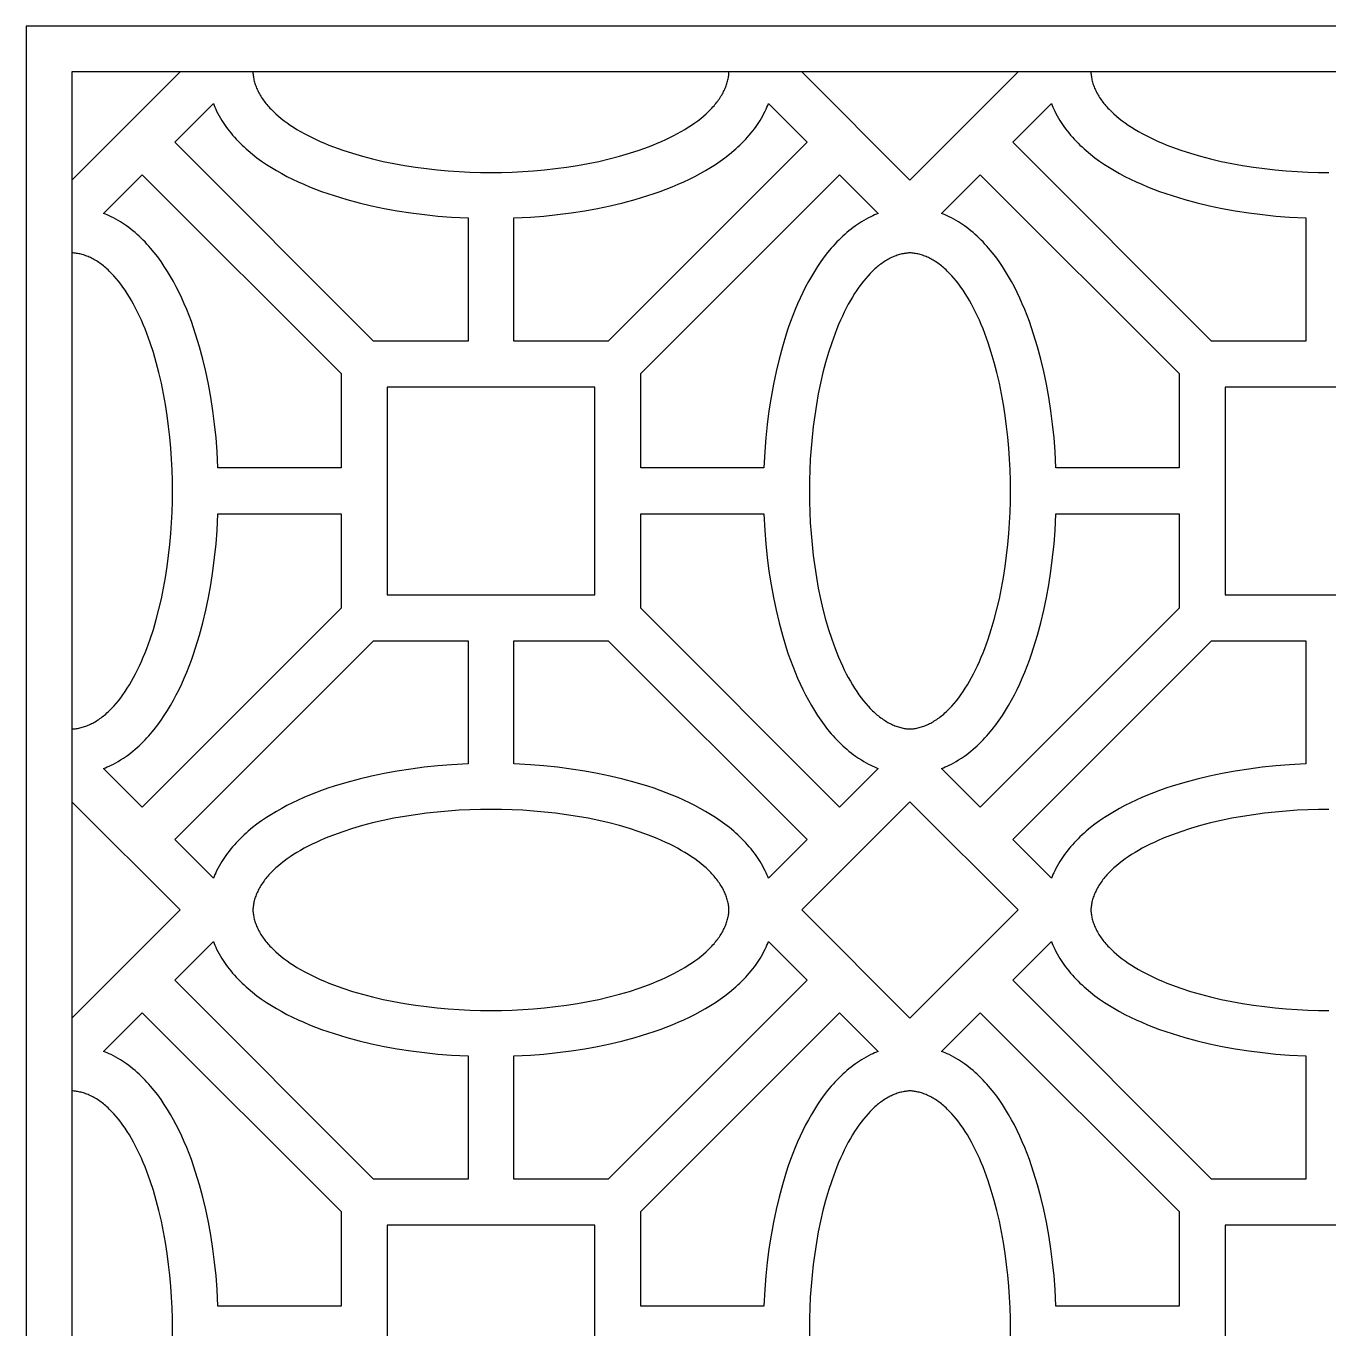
# Model space of a CAD drawing. Extents: x -623 to 513, y 71 to 1207.
# Drawn here: x -623 to -55, y 639 to 1207 of the extents above; entities that cross this region are included whole.
import ezdxf

# ---------------------------------------------------------------- set-up
doc = ezdxf.new("R2010")
doc.units = 0
doc.layers.add('LAYER_01', color=7, linetype='CONTINUOUS')

msp = doc.modelspace()

# ---------------------------------------------------------------- linework, layer by layer
at = {"layer": 'LAYER_01'}
msp.add_line((-603.04, 1139.36), (-555.87, 1186.52), dxfattribs=at)
for points in [[(-623.04, 70.6), (512.88, 70.6), (512.88, 1206.52), (-623.04, 1206.52)], [(-603.04, 90.6), (492.88, 90.6), (492.88, 1186.52), (-603.04, 1186.52)], [(-430.38, 1122.88), (-430.38, 1069.15), (-471.52, 1069.15), (-558.24, 1155.87), (-541.37, 1172.74), (-541.04, 1171.91), (-540.69, 1171.1), (-540.33, 1170.29), (-539.95, 1169.49), (-539.42, 1168.44), (-538.87, 1167.4), (-538.28, 1166.38), (-537.68, 1165.37), (-536.83, 1164.04), (-535.94, 1162.75), (-535.24, 1161.79), (-534.52, 1160.84), (-533.78, 1159.92), (-533.02, 1159.01), (-532.23, 1158.11), (-531.43, 1157.22), (-530.61, 1156.35), (-529.77, 1155.5), (-528.9, 1154.65), (-528.02, 1153.82), (-527.12, 1153.01), (-526.21, 1152.21), (-524.32, 1150.64), (-522.37, 1149.13), (-520.34, 1147.65), (-518.26, 1146.24), (-516.1, 1144.86), (-513.9, 1143.54), (-511.61, 1142.24), (-509.3, 1141.01), (-506.89, 1139.81), (-504.47, 1138.66), (-501.96, 1137.54), (-499.42, 1136.47), (-496.82, 1135.43), (-494.19, 1134.45), (-491.5, 1133.5), (-488.79, 1132.59), (-483.23, 1130.9), (-477.84, 1129.45), (-472.4, 1128.16), (-466.86, 1127.01), (-461.29, 1126), (-455.35, 1125.09), (-449.41, 1124.33), (-443.48, 1123.72), (-437.63, 1123.26)], [(-410.38, 1122.88), (-403.14, 1123.26), (-397.28, 1123.72), (-391.34, 1124.33), (-385.41, 1125.09), (-379.47, 1126), (-373.9, 1127.01), (-368.36, 1128.16), (-362.93, 1129.45), (-357.54, 1130.9), (-351.98, 1132.59), (-349.27, 1133.5), (-346.58, 1134.45), (-343.95, 1135.43), (-341.34, 1136.47), (-338.81, 1137.54), (-336.3, 1138.66), (-333.87, 1139.81), (-331.47, 1141.01), (-329.15, 1142.24), (-326.87, 1143.54), (-324.67, 1144.86), (-322.5, 1146.24), (-320.43, 1147.65), (-318.39, 1149.13), (-316.45, 1150.64), (-314.55, 1152.21), (-313.64, 1153.01), (-312.75, 1153.82), (-311.86, 1154.65), (-311, 1155.5), (-310.16, 1156.35), (-309.34, 1157.22), (-308.53, 1158.11), (-307.75, 1159.01), (-306.99, 1159.92), (-306.25, 1160.84), (-305.53, 1161.79), (-304.83, 1162.75), (-303.94, 1164.04), (-303.09, 1165.37), (-302.48, 1166.38), (-301.9, 1167.4), (-301.35, 1168.44), (-300.82, 1169.49), (-300.44, 1170.29), (-300.07, 1171.1), (-299.73, 1171.91), (-299.4, 1172.74), (-282.53, 1155.87), (-369.25, 1069.15), (-410.38, 1069.15)], [(-65.08, 1122.88), (-65.08, 1069.15), (-106.21, 1069.15), (-192.93, 1155.87), (-176.07, 1172.74), (-175.73, 1171.91), (-175.39, 1171.1), (-175.02, 1170.29), (-174.64, 1169.49), (-174.11, 1168.44), (-173.56, 1167.4), (-172.98, 1166.38), (-172.37, 1165.37), (-171.52, 1164.04), (-170.63, 1162.75), (-169.93, 1161.79), (-169.21, 1160.84), (-168.47, 1159.92), (-167.71, 1159.01), (-166.93, 1158.11), (-166.12, 1157.22), (-165.3, 1156.35), (-164.46, 1155.5), (-163.6, 1154.65), (-162.72, 1153.82), (-161.82, 1153.01), (-160.91, 1152.21), (-159.01, 1150.64), (-157.07, 1149.13), (-155.03, 1147.65), (-152.96, 1146.24), (-150.79, 1144.86), (-148.59, 1143.54), (-146.31, 1142.24), (-143.99, 1141.01), (-141.59, 1139.81), (-139.16, 1138.66), (-136.65, 1137.54), (-134.12, 1136.47), (-131.51, 1135.43), (-128.89, 1134.45), (-126.19, 1133.5), (-123.48, 1132.59), (-117.92, 1130.9), (-112.53, 1129.45), (-107.1, 1128.16), (-101.56, 1127.01), (-95.99, 1126), (-90.05, 1125.09), (-84.1, 1124.33), (-78.18, 1123.72), (-72.32, 1123.26)], [(-539.39, 1013.87), (-539.77, 1021.12), (-540.23, 1026.97), (-540.84, 1032.91), (-541.6, 1038.84), (-542.52, 1044.78), (-543.52, 1050.35), (-544.68, 1055.89), (-545.97, 1061.32), (-547.42, 1066.71), (-549.11, 1072.27), (-550.01, 1074.98), (-550.96, 1077.68), (-551.95, 1080.3), (-552.98, 1082.91), (-554.05, 1085.44), (-555.17, 1087.95), (-556.32, 1090.38), (-557.53, 1092.78), (-558.76, 1095.1), (-560.05, 1097.38), (-561.37, 1099.58), (-562.76, 1101.75), (-564.17, 1103.82), (-565.64, 1105.86), (-567.15, 1107.8), (-568.73, 1109.7), (-569.52, 1110.61), (-570.34, 1111.51), (-571.17, 1112.39), (-572.01, 1113.25), (-572.87, 1114.09), (-573.74, 1114.92), (-574.62, 1115.72), (-575.52, 1116.51), (-576.43, 1117.26), (-577.36, 1118), (-578.3, 1118.72), (-579.26, 1119.42), (-580.56, 1120.31), (-581.88, 1121.16), (-582.89, 1121.77), (-583.91, 1122.35), (-584.95, 1122.91), (-586, 1123.43), (-586.8, 1123.81), (-587.61, 1124.18), (-588.43, 1124.53), (-589.25, 1124.86), (-572.38, 1141.73), (-485.66, 1055), (-485.66, 1013.87)], [(-251.52, 1124.86), (-252.34, 1124.53), (-253.15, 1124.18), (-253.96, 1123.81), (-254.76, 1123.43), (-255.82, 1122.91), (-256.85, 1122.35), (-257.88, 1121.77), (-258.88, 1121.16), (-260.21, 1120.31), (-261.51, 1119.42), (-262.46, 1118.72), (-263.41, 1118), (-264.33, 1117.26), (-265.24, 1116.51), (-266.15, 1115.72), (-267.03, 1114.92), (-267.9, 1114.09), (-268.75, 1113.25), (-269.6, 1112.39), (-270.43, 1111.51), (-271.24, 1110.61), (-272.04, 1109.7), (-273.61, 1107.8), (-275.12, 1105.86), (-276.6, 1103.82), (-278.01, 1101.75), (-279.39, 1099.58), (-280.71, 1097.38), (-282.01, 1095.1), (-283.24, 1092.78), (-284.45, 1090.38), (-285.6, 1087.95), (-286.72, 1085.44), (-287.78, 1082.91), (-288.82, 1080.3), (-289.8, 1077.68), (-290.76, 1074.98), (-291.66, 1072.27), (-293.35, 1066.71), (-294.8, 1061.32), (-296.09, 1055.89), (-297.24, 1050.35), (-298.25, 1044.78), (-299.17, 1038.84), (-299.93, 1032.89), (-300.53, 1026.97), (-300.99, 1021.12), (-301.37, 1013.87), (-355.11, 1013.87), (-355.11, 1055), (-268.38, 1141.73)], [(-174.09, 1013.87), (-174.47, 1021.12), (-174.93, 1026.97), (-175.54, 1032.91), (-176.29, 1038.84), (-177.21, 1044.78), (-178.22, 1050.35), (-179.37, 1055.89), (-180.66, 1061.32), (-182.11, 1066.71), (-183.8, 1072.27), (-184.71, 1074.98), (-185.66, 1077.68), (-186.64, 1080.3), (-187.68, 1082.91), (-188.74, 1085.44), (-189.86, 1087.95), (-191.01, 1090.38), (-192.22, 1092.78), (-193.45, 1095.1), (-194.75, 1097.38), (-196.07, 1099.58), (-197.45, 1101.75), (-198.86, 1103.82), (-200.34, 1105.86), (-201.85, 1107.8), (-203.42, 1109.7), (-204.22, 1110.61), (-205.03, 1111.51), (-205.86, 1112.39), (-206.71, 1113.25), (-207.56, 1114.09), (-208.43, 1114.92), (-209.32, 1115.72), (-210.22, 1116.51), (-211.13, 1117.26), (-212.05, 1118), (-213, 1118.72), (-213.95, 1119.42), (-215.25, 1120.31), (-216.58, 1121.16), (-217.58, 1121.77), (-218.61, 1122.35), (-219.64, 1122.91), (-220.7, 1123.43), (-221.5, 1123.81), (-222.31, 1124.18), (-223.12, 1124.53), (-223.95, 1124.86), (-207.08, 1141.73), (-120.36, 1055), (-120.36, 1013.87)], [(-237.73, 900.1), (-237.24, 900.13), (-236.74, 900.17), (-236.25, 900.22), (-235.75, 900.29), (-235.25, 900.37), (-234.75, 900.47), (-234.25, 900.58), (-233.74, 900.7), (-233.24, 900.83), (-232.73, 900.98), (-232.22, 901.15), (-231.71, 901.33), (-231.2, 901.52), (-230.69, 901.72), (-230.18, 901.95), (-229.67, 902.18), (-229.15, 902.43), (-228.64, 902.7), (-228.12, 902.98), (-227.61, 903.27), (-227.1, 903.58), (-226.58, 903.91), (-226.07, 904.25), (-225.55, 904.61), (-225.04, 904.98), (-224.53, 905.37), (-224.01, 905.77), (-223.5, 906.19), (-222.99, 906.62), (-222.48, 907.07), (-221.97, 907.54), (-221.46, 908.02), (-220.45, 909.03), (-219.45, 910.1), (-218.45, 911.24), (-217.46, 912.43), (-216.48, 913.69), (-215.51, 915.01), (-214.55, 916.39), (-213.61, 917.83), (-212.68, 919.32), (-211.76, 920.88), (-210.86, 922.49), (-209.98, 924.15), (-209.11, 925.87), (-208.27, 927.65), (-207.44, 929.47), (-206.63, 931.34), (-205.84, 933.26), (-205.08, 935.22), (-203.61, 939.27), (-202.25, 943.48), (-200.98, 947.83), (-199.81, 952.29), (-198.75, 956.86), (-197.79, 961.5), (-196.94, 966.2), (-196.2, 970.95), (-195.57, 975.72), (-195.04, 980.49), (-194.62, 985.25), (-194.3, 989.99), (-194.07, 994.68), (-193.94, 999.31), (-193.89, 1003.87), (-193.94, 1008.43), (-194.07, 1013.06), (-194.3, 1017.75), (-194.62, 1022.48), (-195.04, 1027.24), (-195.57, 1032.02), (-196.2, 1036.79), (-196.94, 1041.53), (-197.79, 1046.24), (-198.75, 1050.88), (-199.81, 1055.45), (-200.98, 1059.91), (-202.25, 1064.26), (-203.61, 1068.46), (-205.08, 1072.52), (-205.84, 1074.48), (-206.63, 1076.4), (-207.44, 1078.27), (-208.27, 1080.09), (-209.11, 1081.86), (-209.98, 1083.58), (-210.86, 1085.25), (-211.76, 1086.86), (-212.68, 1088.41), (-213.61, 1089.91), (-214.55, 1091.35), (-215.51, 1092.73), (-216.48, 1094.05), (-217.46, 1095.3), (-218.45, 1096.5), (-219.45, 1097.63), (-220.45, 1098.71), (-221.46, 1099.72), (-221.97, 1100.2), (-222.48, 1100.66), (-222.99, 1101.11), (-223.5, 1101.55), (-224.01, 1101.96), (-224.53, 1102.37), (-225.04, 1102.76), (-225.55, 1103.13), (-226.07, 1103.48), (-226.58, 1103.83), (-227.1, 1104.15), (-227.61, 1104.46), (-228.12, 1104.76), (-228.64, 1105.04), (-229.15, 1105.3), (-229.67, 1105.56), (-230.18, 1105.79), (-230.69, 1106.01), (-231.2, 1106.22), (-231.71, 1106.41), (-232.22, 1106.59), (-232.73, 1106.75), (-233.24, 1106.9), (-233.74, 1107.04), (-234.25, 1107.16), (-234.75, 1107.27), (-235.25, 1107.36), (-235.75, 1107.44), (-236.25, 1107.51), (-236.74, 1107.57), (-237.24, 1107.61), (-237.73, 1107.64), (-238.22, 1107.61), (-238.72, 1107.57), (-239.21, 1107.51), (-239.71, 1107.44), (-240.21, 1107.36), (-240.71, 1107.27), (-241.21, 1107.16), (-241.72, 1107.04), (-242.22, 1106.9), (-242.73, 1106.75), (-243.24, 1106.59), (-243.75, 1106.41), (-244.26, 1106.22), (-244.77, 1106.01), (-245.28, 1105.79), (-245.8, 1105.56), (-246.31, 1105.3), (-246.82, 1105.04), (-247.34, 1104.76), (-247.85, 1104.46), (-248.36, 1104.15), (-248.88, 1103.83), (-249.39, 1103.48), (-249.91, 1103.13), (-250.42, 1102.76), (-250.93, 1102.37), (-251.45, 1101.96), (-251.96, 1101.55), (-252.47, 1101.11), (-252.98, 1100.66), (-253.49, 1100.2), (-254, 1099.72), (-255.01, 1098.71), (-256.01, 1097.63), (-257.01, 1096.5), (-258, 1095.3), (-258.98, 1094.05), (-259.95, 1092.73), (-260.91, 1091.35), (-261.85, 1089.91), (-262.78, 1088.41), (-263.7, 1086.86), (-264.6, 1085.25), (-265.48, 1083.58), (-266.35, 1081.86), (-267.2, 1080.09), (-268.02, 1078.27), (-268.83, 1076.4), (-269.62, 1074.48), (-270.38, 1072.52), (-271.85, 1068.46), (-273.22, 1064.26), (-274.49, 1059.91), (-275.65, 1055.45), (-276.71, 1050.88), (-277.67, 1046.24), (-278.52, 1041.53), (-279.26, 1036.79), (-279.89, 1032.02), (-280.42, 1027.24), (-280.84, 1022.48), (-281.16, 1017.75), (-281.39, 1013.06), (-281.52, 1008.43), (-281.57, 1003.87), (-281.52, 999.31), (-281.39, 994.68), (-281.16, 989.99), (-280.84, 985.25), (-280.42, 980.49), (-279.89, 975.72), (-279.26, 970.95), (-278.52, 966.2), (-277.67, 961.5), (-276.71, 956.86), (-275.65, 952.29), (-274.49, 947.83), (-273.22, 943.48), (-271.85, 939.27), (-270.38, 935.22), (-269.62, 933.26), (-268.83, 931.34), (-268.02, 929.47), (-267.2, 927.65), (-266.35, 925.87), (-265.48, 924.15), (-264.6, 922.49), (-263.7, 920.88), (-262.78, 919.32), (-261.85, 917.83), (-260.91, 916.39), (-259.95, 915.01), (-258.98, 913.69), (-258, 912.43), (-257.01, 911.24), (-256.01, 910.1), (-255.01, 909.03), (-254, 908.02), (-253.49, 907.54), (-252.98, 907.07), (-252.47, 906.62), (-251.96, 906.19), (-251.45, 905.77), (-250.93, 905.37), (-250.42, 904.98), (-249.91, 904.61), (-249.39, 904.25), (-248.88, 903.91), (-248.36, 903.58), (-247.85, 903.27), (-247.34, 902.98), (-246.82, 902.7), (-246.31, 902.43), (-245.8, 902.18), (-245.28, 901.95), (-244.77, 901.72), (-244.26, 901.52), (-243.75, 901.33), (-243.24, 901.15), (-242.73, 900.98), (-242.22, 900.83), (-241.72, 900.7), (-241.21, 900.58), (-240.71, 900.47), (-240.21, 900.37), (-239.71, 900.29), (-239.21, 900.22), (-238.72, 900.17), (-238.22, 900.13)], [(-465.66, 958.59), (-375.11, 958.59), (-375.11, 1049.15), (-465.66, 1049.15)], [(-100.36, 958.59), (-9.8, 958.59), (-9.8, 1049.15), (-100.36, 1049.15)], [(-589.25, 882.88), (-588.43, 883.21), (-587.61, 883.56), (-586.8, 883.92), (-586, 884.3), (-584.95, 884.83), (-583.91, 885.39), (-582.89, 885.97), (-581.88, 886.58), (-580.56, 887.42), (-579.26, 888.32), (-578.3, 889.01), (-577.36, 889.73), (-576.43, 890.47), (-575.52, 891.23), (-574.62, 892.02), (-573.74, 892.82), (-572.87, 893.64), (-572.01, 894.48), (-571.17, 895.35), (-570.34, 896.23), (-569.52, 897.13), (-568.73, 898.04), (-567.15, 899.93), (-565.64, 901.88), (-564.17, 903.91), (-562.76, 905.99), (-561.37, 908.15), (-560.05, 910.35), (-558.76, 912.64), (-557.53, 914.96), (-556.32, 917.36), (-555.17, 919.79), (-554.05, 922.3), (-552.98, 924.83), (-551.95, 927.43), (-550.96, 930.06), (-550.01, 932.76), (-549.11, 935.47), (-547.42, 941.02), (-545.97, 946.42), (-544.68, 951.85), (-543.52, 957.39), (-542.52, 962.96), (-541.6, 968.9), (-540.84, 974.84), (-540.23, 980.77), (-539.77, 986.62), (-539.39, 993.87), (-485.66, 993.87), (-485.66, 952.73), (-572.38, 866.01)], [(-301.37, 993.87), (-300.99, 986.62), (-300.53, 980.77), (-299.92, 974.82), (-299.17, 968.9), (-298.25, 962.96), (-297.24, 957.39), (-296.09, 951.85), (-294.8, 946.42), (-293.35, 941.02), (-291.66, 935.47), (-290.76, 932.76), (-289.8, 930.06), (-288.82, 927.43), (-287.78, 924.83), (-286.72, 922.3), (-285.6, 919.79), (-284.45, 917.36), (-283.24, 914.96), (-282.01, 912.64), (-280.71, 910.35), (-279.39, 908.15), (-278.01, 905.99), (-276.6, 903.91), (-275.12, 901.88), (-273.61, 899.93), (-272.04, 898.04), (-271.24, 897.13), (-270.43, 896.23), (-269.6, 895.35), (-268.75, 894.48), (-267.9, 893.64), (-267.03, 892.82), (-266.15, 892.02), (-265.24, 891.23), (-264.33, 890.47), (-263.41, 889.73), (-262.46, 889.01), (-261.51, 888.32), (-260.21, 887.42), (-258.88, 886.58), (-257.88, 885.97), (-256.85, 885.39), (-255.82, 884.83), (-254.76, 884.3), (-253.96, 883.92), (-253.15, 883.56), (-252.34, 883.21), (-251.52, 882.88), (-268.38, 866.01), (-355.11, 952.73), (-355.11, 993.87)], [(-223.95, 882.88), (-223.12, 883.21), (-222.31, 883.56), (-221.5, 883.92), (-220.7, 884.3), (-219.64, 884.83), (-218.61, 885.39), (-217.58, 885.97), (-216.58, 886.58), (-215.25, 887.42), (-213.95, 888.32), (-213, 889.01), (-212.05, 889.73), (-211.13, 890.47), (-210.22, 891.23), (-209.32, 892.02), (-208.43, 892.82), (-207.56, 893.64), (-206.71, 894.48), (-205.86, 895.35), (-205.03, 896.23), (-204.22, 897.13), (-203.42, 898.04), (-201.85, 899.93), (-200.34, 901.88), (-198.86, 903.91), (-197.45, 905.99), (-196.07, 908.15), (-194.75, 910.35), (-193.45, 912.64), (-192.22, 914.96), (-191.01, 917.36), (-189.86, 919.79), (-188.74, 922.3), (-187.68, 924.83), (-186.64, 927.43), (-185.66, 930.06), (-184.71, 932.76), (-183.8, 935.47), (-182.11, 941.02), (-180.66, 946.42), (-179.37, 951.85), (-178.22, 957.39), (-177.21, 962.96), (-176.29, 968.9), (-175.54, 974.84), (-174.93, 980.77), (-174.47, 986.62), (-174.09, 993.87), (-120.36, 993.87), (-120.36, 952.73), (-207.08, 866.01)], [(-430.38, 884.86), (-437.63, 884.48), (-443.48, 884.02), (-449.43, 883.41), (-455.35, 882.65), (-461.29, 881.74), (-466.86, 880.73), (-472.4, 879.57), (-477.84, 878.28), (-483.23, 876.83), (-488.79, 875.14), (-491.5, 874.24), (-494.19, 873.29), (-496.82, 872.3), (-499.42, 871.27), (-501.96, 870.2), (-504.47, 869.08), (-506.89, 867.93), (-509.3, 866.73), (-511.61, 865.49), (-513.9, 864.2), (-516.1, 862.88), (-518.26, 861.5), (-520.34, 860.08), (-522.37, 858.61), (-524.32, 857.1), (-526.21, 855.53), (-527.12, 854.73), (-528.02, 853.91), (-528.9, 853.08), (-529.77, 852.24), (-530.61, 851.38), (-531.43, 850.52), (-532.23, 849.63), (-533.02, 848.73), (-533.78, 847.82), (-534.52, 846.89), (-535.24, 845.95), (-535.94, 844.99), (-536.83, 843.69), (-537.68, 842.37), (-538.28, 841.36), (-538.87, 840.34), (-539.42, 839.3), (-539.95, 838.25), (-540.33, 837.45), (-540.69, 836.64), (-541.04, 835.82), (-541.37, 835), (-558.24, 851.87), (-471.52, 938.59), (-430.38, 938.59)], [(-299.4, 835), (-299.73, 835.82), (-300.07, 836.64), (-300.44, 837.45), (-300.82, 838.25), (-301.35, 839.3), (-301.9, 840.34), (-302.48, 841.36), (-303.09, 842.37), (-303.94, 843.69), (-304.83, 844.99), (-305.53, 845.95), (-306.25, 846.89), (-306.99, 847.82), (-307.75, 848.73), (-308.53, 849.63), (-309.34, 850.52), (-310.16, 851.38), (-311, 852.24), (-311.86, 853.08), (-312.75, 853.91), (-313.64, 854.73), (-314.55, 855.53), (-316.45, 857.1), (-318.39, 858.61), (-320.43, 860.08), (-322.5, 861.5), (-324.67, 862.88), (-326.87, 864.2), (-329.15, 865.49), (-331.47, 866.73), (-333.87, 867.93), (-336.3, 869.08), (-338.81, 870.2), (-341.34, 871.27), (-343.95, 872.3), (-346.58, 873.29), (-349.27, 874.24), (-351.98, 875.14), (-357.54, 876.83), (-362.93, 878.28), (-368.36, 879.57), (-373.9, 880.73), (-379.47, 881.74), (-385.41, 882.65), (-391.36, 883.41), (-397.28, 884.02), (-403.14, 884.48), (-410.38, 884.86), (-410.38, 938.59), (-369.25, 938.59), (-282.53, 851.87)], [(-65.08, 884.86), (-72.32, 884.48), (-78.18, 884.02), (-84.12, 883.41), (-90.05, 882.65), (-95.99, 881.74), (-101.56, 880.73), (-107.1, 879.57), (-112.53, 878.28), (-117.92, 876.83), (-123.48, 875.14), (-126.19, 874.24), (-128.89, 873.29), (-131.51, 872.3), (-134.12, 871.27), (-136.65, 870.2), (-139.16, 869.08), (-141.59, 867.93), (-143.99, 866.73), (-146.31, 865.49), (-148.59, 864.2), (-150.79, 862.88), (-152.96, 861.5), (-155.03, 860.08), (-157.07, 858.61), (-159.01, 857.1), (-160.91, 855.53), (-161.82, 854.73), (-162.72, 853.91), (-163.6, 853.08), (-164.46, 852.24), (-165.3, 851.38), (-166.12, 850.52), (-166.93, 849.63), (-167.71, 848.73), (-168.47, 847.82), (-169.21, 846.89), (-169.93, 845.95), (-170.63, 844.99), (-171.52, 843.69), (-172.37, 842.37), (-172.98, 841.36), (-173.56, 840.34), (-174.11, 839.3), (-174.64, 838.25), (-175.02, 837.45), (-175.39, 836.64), (-175.73, 835.82), (-176.07, 835), (-192.93, 851.87), (-106.21, 938.59), (-65.08, 938.59)], [(-524.15, 821.22), (-524.12, 820.72), (-524.08, 820.23), (-524.03, 819.73), (-523.96, 819.23), (-523.88, 818.74), (-523.78, 818.23), (-523.68, 817.73), (-523.55, 817.23), (-523.42, 816.72), (-523.27, 816.21), (-523.1, 815.71), (-522.93, 815.2), (-522.73, 814.69), (-522.53, 814.18), (-522.31, 813.66), (-522.07, 813.15), (-521.82, 812.64), (-521.55, 812.12), (-521.27, 811.61), (-520.98, 811.1), (-520.67, 810.58), (-520.34, 810.07), (-520, 809.55), (-519.64, 809.04), (-519.27, 808.52), (-518.88, 808.01), (-518.48, 807.5), (-518.06, 806.99), (-517.63, 806.48), (-517.18, 805.96), (-516.71, 805.46), (-516.23, 804.95), (-515.22, 803.94), (-514.15, 802.93), (-513.02, 801.93), (-511.82, 800.94), (-510.56, 799.97), (-509.24, 799), (-507.86, 798.04), (-506.43, 797.09), (-504.93, 796.16), (-503.37, 795.25), (-501.76, 794.35), (-500.1, 793.46), (-498.38, 792.6), (-496.61, 791.75), (-494.78, 790.92), (-492.91, 790.11), (-491, 789.33), (-489.03, 788.56), (-484.98, 787.1), (-480.77, 785.73), (-476.42, 784.46), (-471.96, 783.29), (-467.4, 782.23), (-462.75, 781.28), (-458.05, 780.43), (-453.3, 779.69), (-448.53, 779.06), (-443.76, 778.53), (-439, 778.1), (-434.27, 777.78), (-429.58, 777.56), (-424.94, 777.42), (-420.38, 777.38), (-415.82, 777.42), (-411.19, 777.56), (-406.5, 777.78), (-401.77, 778.1), (-397.01, 778.53), (-392.23, 779.06), (-387.47, 779.69), (-382.72, 780.43), (-378.01, 781.28), (-373.37, 782.23), (-368.81, 783.29), (-364.34, 784.46), (-360, 785.73), (-355.79, 787.1), (-351.74, 788.56), (-349.77, 789.33), (-347.85, 790.11), (-345.98, 790.92), (-344.16, 791.75), (-342.39, 792.6), (-340.67, 793.46), (-339, 794.35), (-337.39, 795.25), (-335.84, 796.16), (-334.34, 797.09), (-332.9, 798.04), (-331.52, 799), (-330.2, 799.97), (-328.95, 800.94), (-327.75, 801.93), (-326.62, 802.93), (-325.55, 803.94), (-324.54, 804.95), (-324.06, 805.46), (-323.59, 805.96), (-323.14, 806.48), (-322.71, 806.99), (-322.29, 807.5), (-321.88, 808.01), (-321.5, 808.52), (-321.12, 809.04), (-320.77, 809.55), (-320.43, 810.07), (-320.1, 810.58), (-319.79, 811.1), (-319.49, 811.61), (-319.21, 812.12), (-318.95, 812.64), (-318.7, 813.15), (-318.46, 813.66), (-318.24, 814.18), (-318.03, 814.69), (-317.84, 815.2), (-317.66, 815.71), (-317.5, 816.21), (-317.35, 816.72), (-317.21, 817.23), (-317.09, 817.73), (-316.98, 818.23), (-316.89, 818.74), (-316.81, 819.23), (-316.74, 819.73), (-316.69, 820.23), (-316.64, 820.72), (-316.61, 821.22), (-316.64, 821.71), (-316.69, 822.2), (-316.74, 822.7), (-316.81, 823.2), (-316.89, 823.7), (-316.98, 824.2), (-317.09, 824.7), (-317.21, 825.2), (-317.35, 825.71), (-317.5, 826.22), (-317.66, 826.72), (-317.84, 827.23), (-318.03, 827.74), (-318.24, 828.26), (-318.46, 828.77), (-318.7, 829.28), (-318.95, 829.79), (-319.21, 830.31), (-319.49, 830.82), (-319.79, 831.34), (-320.1, 831.85), (-320.43, 832.36), (-320.77, 832.88), (-321.12, 833.39), (-321.5, 833.91), (-321.88, 834.42), (-322.29, 834.93), (-322.71, 835.44), (-323.14, 835.96), (-323.59, 836.47), (-324.06, 836.97), (-324.54, 837.48), (-325.55, 838.49), (-326.62, 839.5), (-327.75, 840.5), (-328.95, 841.49), (-330.2, 842.47), (-331.52, 843.43), (-332.9, 844.39), (-334.34, 845.34), (-335.84, 846.27), (-337.39, 847.18), (-339, 848.08), (-340.67, 848.97), (-342.39, 849.83), (-344.16, 850.68), (-345.98, 851.51), (-347.85, 852.32), (-349.77, 853.1), (-351.74, 853.87), (-355.79, 855.33), (-360, 856.7), (-364.34, 857.97), (-368.81, 859.14), (-373.37, 860.2), (-378.01, 861.15), (-382.72, 862), (-387.47, 862.74), (-392.23, 863.37), (-397.01, 863.9), (-401.77, 864.33), (-406.5, 864.65), (-411.19, 864.88), (-415.82, 865.01), (-420.38, 865.05), (-424.94, 865.01), (-429.58, 864.88), (-434.27, 864.65), (-439, 864.33), (-443.76, 863.9), (-448.53, 863.37), (-453.3, 862.74), (-458.05, 862), (-462.75, 861.15), (-467.4, 860.2), (-471.96, 859.14), (-476.42, 857.97), (-480.77, 856.7), (-484.98, 855.33), (-489.03, 853.87), (-491, 853.1), (-492.91, 852.32), (-494.78, 851.51), (-496.61, 850.68), (-498.38, 849.83), (-500.1, 848.97), (-501.76, 848.08), (-503.37, 847.18), (-504.93, 846.27), (-506.43, 845.34), (-507.86, 844.39), (-509.24, 843.43), (-510.56, 842.47), (-511.82, 841.49), (-513.02, 840.5), (-514.15, 839.5), (-515.22, 838.49), (-516.23, 837.48), (-516.71, 836.97), (-517.18, 836.47), (-517.63, 835.96), (-518.06, 835.44), (-518.48, 834.93), (-518.88, 834.42), (-519.27, 833.91), (-519.64, 833.39), (-520, 832.88), (-520.34, 832.36), (-520.67, 831.85), (-520.98, 831.34), (-521.27, 830.82), (-521.55, 830.31), (-521.82, 829.79), (-522.07, 829.28), (-522.31, 828.77), (-522.53, 828.26), (-522.73, 827.74), (-522.93, 827.23), (-523.1, 826.72), (-523.27, 826.22), (-523.42, 825.71), (-523.55, 825.2), (-523.68, 824.7), (-523.78, 824.2), (-523.88, 823.7), (-523.96, 823.2), (-524.03, 822.7), (-524.08, 822.2), (-524.12, 821.71)], [(-237.73, 774.05), (-190.56, 821.22), (-237.73, 868.38), (-284.9, 821.22)], [(-430.38, 757.57), (-430.38, 703.84), (-471.52, 703.84), (-558.24, 790.56), (-541.37, 807.43), (-541.04, 806.61), (-540.69, 805.79), (-540.33, 804.98), (-539.95, 804.18), (-539.42, 803.13), (-538.87, 802.09), (-538.28, 801.07), (-537.68, 800.06), (-536.83, 798.74), (-535.94, 797.44), (-535.24, 796.48), (-534.52, 795.54), (-533.78, 794.61), (-533.02, 793.7), (-532.23, 792.8), (-531.43, 791.91), (-530.61, 791.05), (-529.77, 790.19), (-528.9, 789.35), (-528.02, 788.52), (-527.12, 787.7), (-526.21, 786.9), (-524.32, 785.33), (-522.37, 783.82), (-520.34, 782.35), (-518.26, 780.93), (-516.1, 779.55), (-513.9, 778.23), (-511.61, 776.94), (-509.3, 775.7), (-506.89, 774.5), (-504.47, 773.35), (-501.96, 772.23), (-499.42, 771.16), (-496.82, 770.13), (-494.19, 769.14), (-491.5, 768.19), (-488.79, 767.29), (-483.23, 765.6), (-477.84, 764.15), (-472.4, 762.86), (-466.86, 761.7), (-461.29, 760.69), (-455.35, 759.78), (-449.41, 759.02), (-443.48, 758.41), (-437.63, 757.95)], [(-410.38, 757.57), (-403.14, 757.95), (-397.28, 758.41), (-391.34, 759.02), (-385.41, 759.78), (-379.47, 760.69), (-373.9, 761.7), (-368.36, 762.86), (-362.93, 764.15), (-357.54, 765.6), (-351.98, 767.29), (-349.27, 768.19), (-346.58, 769.14), (-343.95, 770.13), (-341.34, 771.16), (-338.81, 772.23), (-336.3, 773.35), (-333.87, 774.5), (-331.47, 775.7), (-329.15, 776.94), (-326.87, 778.23), (-324.67, 779.55), (-322.5, 780.93), (-320.43, 782.35), (-318.39, 783.82), (-316.45, 785.33), (-314.55, 786.9), (-313.64, 787.7), (-312.75, 788.52), (-311.86, 789.35), (-311, 790.19), (-310.16, 791.05), (-309.34, 791.91), (-308.53, 792.8), (-307.75, 793.7), (-306.99, 794.61), (-306.25, 795.54), (-305.53, 796.48), (-304.83, 797.44), (-303.94, 798.74), (-303.09, 800.06), (-302.48, 801.07), (-301.9, 802.09), (-301.35, 803.13), (-300.82, 804.18), (-300.44, 804.98), (-300.07, 805.79), (-299.73, 806.61), (-299.4, 807.43), (-282.53, 790.56), (-369.25, 703.84), (-410.38, 703.84)], [(-65.08, 757.57), (-65.08, 703.84), (-106.21, 703.84), (-192.93, 790.56), (-176.07, 807.43), (-175.73, 806.61), (-175.39, 805.79), (-175.02, 804.98), (-174.64, 804.18), (-174.11, 803.13), (-173.56, 802.09), (-172.98, 801.07), (-172.37, 800.06), (-171.52, 798.74), (-170.63, 797.44), (-169.93, 796.48), (-169.21, 795.54), (-168.47, 794.61), (-167.71, 793.7), (-166.93, 792.8), (-166.12, 791.91), (-165.3, 791.05), (-164.46, 790.19), (-163.6, 789.35), (-162.72, 788.52), (-161.82, 787.7), (-160.91, 786.9), (-159.01, 785.33), (-157.07, 783.82), (-155.03, 782.35), (-152.96, 780.93), (-150.79, 779.55), (-148.59, 778.23), (-146.31, 776.94), (-143.99, 775.7), (-141.59, 774.5), (-139.16, 773.35), (-136.65, 772.23), (-134.12, 771.16), (-131.51, 770.13), (-128.89, 769.14), (-126.19, 768.19), (-123.48, 767.29), (-117.92, 765.6), (-112.53, 764.15), (-107.1, 762.86), (-101.56, 761.7), (-95.99, 760.69), (-90.05, 759.78), (-84.1, 759.02), (-78.18, 758.41), (-72.32, 757.95)], [(-539.39, 648.56), (-539.77, 655.81), (-540.23, 661.66), (-540.84, 667.61), (-541.6, 673.53), (-542.52, 679.47), (-543.52, 685.04), (-544.68, 690.58), (-545.97, 696.01), (-547.42, 701.41), (-549.11, 706.96), (-550.01, 709.68), (-550.96, 712.37), (-551.95, 715), (-552.98, 717.6), (-554.05, 720.14), (-555.17, 722.64), (-556.32, 725.07), (-557.53, 727.47), (-558.76, 729.79), (-560.05, 732.08), (-561.37, 734.28), (-562.76, 736.44), (-564.17, 738.52), (-565.64, 740.55), (-567.15, 742.5), (-568.73, 744.39), (-569.52, 745.3), (-570.34, 746.2), (-571.17, 747.08), (-572.01, 747.95), (-572.87, 748.79), (-573.74, 749.61), (-574.62, 750.41), (-575.52, 751.2), (-576.43, 751.96), (-577.36, 752.7), (-578.3, 753.42), (-579.26, 754.11), (-580.56, 755.01), (-581.88, 755.86), (-582.89, 756.46), (-583.91, 757.04), (-584.95, 757.6), (-586, 758.13), (-586.8, 758.51), (-587.61, 758.87), (-588.43, 759.22), (-589.25, 759.55), (-572.38, 776.42), (-485.66, 689.7), (-485.66, 648.56)], [(-251.52, 759.55), (-252.34, 759.22), (-253.15, 758.87), (-253.96, 758.51), (-254.76, 758.13), (-255.82, 757.6), (-256.85, 757.04), (-257.88, 756.46), (-258.88, 755.86), (-260.21, 755.01), (-261.51, 754.11), (-262.46, 753.42), (-263.41, 752.7), (-264.33, 751.96), (-265.24, 751.2), (-266.15, 750.41), (-267.03, 749.61), (-267.9, 748.79), (-268.75, 747.95), (-269.6, 747.08), (-270.43, 746.2), (-271.24, 745.3), (-272.04, 744.39), (-273.61, 742.5), (-275.12, 740.55), (-276.6, 738.52), (-278.01, 736.44), (-279.39, 734.28), (-280.71, 732.08), (-282.01, 729.79), (-283.24, 727.47), (-284.45, 725.07), (-285.6, 722.64), (-286.72, 720.14), (-287.78, 717.6), (-288.82, 715), (-289.8, 712.37), (-290.76, 709.68), (-291.66, 706.96), (-293.35, 701.41), (-294.8, 696.01), (-296.09, 690.58), (-297.24, 685.04), (-298.25, 679.47), (-299.17, 673.53), (-299.93, 667.59), (-300.53, 661.66), (-300.99, 655.81), (-301.37, 648.56), (-355.11, 648.56), (-355.11, 689.7), (-268.38, 776.42)], [(-174.09, 648.56), (-174.47, 655.81), (-174.93, 661.66), (-175.54, 667.61), (-176.29, 673.53), (-177.21, 679.47), (-178.22, 685.04), (-179.37, 690.58), (-180.66, 696.01), (-182.11, 701.41), (-183.8, 706.96), (-184.71, 709.68), (-185.66, 712.37), (-186.64, 715), (-187.68, 717.6), (-188.74, 720.14), (-189.86, 722.64), (-191.01, 725.07), (-192.22, 727.47), (-193.45, 729.79), (-194.75, 732.08), (-196.07, 734.28), (-197.45, 736.44), (-198.86, 738.52), (-200.34, 740.55), (-201.85, 742.5), (-203.42, 744.39), (-204.22, 745.3), (-205.03, 746.2), (-205.86, 747.08), (-206.71, 747.95), (-207.56, 748.79), (-208.43, 749.61), (-209.32, 750.41), (-210.22, 751.2), (-211.13, 751.96), (-212.05, 752.7), (-213, 753.42), (-213.95, 754.11), (-215.25, 755.01), (-216.58, 755.86), (-217.58, 756.46), (-218.61, 757.04), (-219.64, 757.6), (-220.7, 758.13), (-221.5, 758.51), (-222.31, 758.87), (-223.12, 759.22), (-223.95, 759.55), (-207.08, 776.42), (-120.36, 689.7), (-120.36, 648.56)], [(-465.66, 593.28), (-375.11, 593.28), (-375.11, 683.84), (-465.66, 683.84)], [(-100.36, 593.28), (-9.8, 593.28), (-9.8, 683.84), (-100.36, 683.84)]]:
    msp.add_lwpolyline(points, close=True, dxfattribs=at)
for points in [[(-524.15, 1186.52), (-524.12, 1186.03), (-524.08, 1185.54), (-524.03, 1185.04), (-523.96, 1184.54), (-523.88, 1184.04), (-523.78, 1183.54), (-523.68, 1183.04), (-523.55, 1182.53), (-523.42, 1182.03), (-523.27, 1181.52), (-523.1, 1181.01), (-522.93, 1180.5), (-522.73, 1179.99), (-522.53, 1179.48), (-522.31, 1178.97), (-522.07, 1178.46), (-521.82, 1177.94), (-521.55, 1177.43), (-521.27, 1176.92), (-520.98, 1176.4), (-520.67, 1175.89), (-520.34, 1175.37), (-520, 1174.86), (-519.64, 1174.34), (-519.27, 1173.83), (-518.88, 1173.32), (-518.48, 1172.8), (-518.06, 1172.29), (-517.63, 1171.78), (-517.18, 1171.27), (-516.71, 1170.76), (-516.23, 1170.25), (-515.22, 1169.24), (-514.15, 1168.24), (-513.02, 1167.24), (-511.82, 1166.25), (-510.56, 1165.27), (-509.24, 1164.3), (-507.86, 1163.35), (-506.43, 1162.4), (-504.93, 1161.47), (-503.37, 1160.55), (-501.76, 1159.65), (-500.1, 1158.77), (-498.38, 1157.9), (-496.61, 1157.06), (-494.78, 1156.23), (-492.91, 1155.42), (-491, 1154.63), (-489.03, 1153.87), (-484.98, 1152.4), (-480.77, 1151.04), (-476.42, 1149.77), (-471.96, 1148.6), (-467.4, 1147.54), (-462.75, 1146.58), (-458.05, 1145.73), (-453.3, 1145), (-448.53, 1144.36), (-443.76, 1143.83), (-439, 1143.41), (-434.27, 1143.09), (-429.58, 1142.86), (-424.94, 1142.73), (-420.38, 1142.69), (-415.82, 1142.73), (-411.19, 1142.86), (-406.5, 1143.09), (-401.77, 1143.41), (-397.01, 1143.83), (-392.23, 1144.36), (-387.47, 1145), (-382.72, 1145.73), (-378.01, 1146.58), (-373.37, 1147.54), (-368.81, 1148.6), (-364.34, 1149.77), (-360, 1151.04), (-355.79, 1152.4), (-351.74, 1153.87), (-349.77, 1154.63), (-347.85, 1155.42), (-345.98, 1156.23), (-344.16, 1157.06), (-342.39, 1157.9), (-340.67, 1158.77), (-339, 1159.65), (-337.39, 1160.55), (-335.84, 1161.47), (-334.34, 1162.4), (-332.9, 1163.35), (-331.52, 1164.3), (-330.2, 1165.27), (-328.95, 1166.25), (-327.75, 1167.24), (-326.62, 1168.24), (-325.55, 1169.24), (-324.54, 1170.25), (-324.06, 1170.76), (-323.59, 1171.27), (-323.14, 1171.78), (-322.71, 1172.29), (-322.29, 1172.8), (-321.88, 1173.32), (-321.5, 1173.83), (-321.12, 1174.34), (-320.77, 1174.86), (-320.43, 1175.37), (-320.1, 1175.89), (-319.79, 1176.4), (-319.49, 1176.92), (-319.21, 1177.43), (-318.95, 1177.94), (-318.7, 1178.46), (-318.46, 1178.97), (-318.24, 1179.48), (-318.03, 1179.99), (-317.84, 1180.5), (-317.66, 1181.01), (-317.5, 1181.52), (-317.35, 1182.03), (-317.21, 1182.53), (-317.09, 1183.04), (-316.98, 1183.54), (-316.89, 1184.04), (-316.81, 1184.54), (-316.74, 1185.04), (-316.69, 1185.54), (-316.64, 1186.03), (-316.61, 1186.52)], [(-284.9, 1186.52), (-237.73, 1139.36), (-190.56, 1186.52)], [(-158.85, 1186.52), (-158.82, 1186.03), (-158.78, 1185.54), (-158.72, 1185.04), (-158.65, 1184.54), (-158.57, 1184.04), (-158.48, 1183.54), (-158.37, 1183.04), (-158.25, 1182.53), (-158.11, 1182.03), (-157.96, 1181.52), (-157.8, 1181.01), (-157.62, 1180.5), (-157.43, 1179.99), (-157.22, 1179.48), (-157, 1178.97), (-156.76, 1178.46), (-156.51, 1177.94), (-156.25, 1177.43), (-155.97, 1176.92), (-155.67, 1176.4), (-155.36, 1175.89), (-155.03, 1175.37), (-154.69, 1174.86), (-154.34, 1174.34), (-153.96, 1173.83), (-153.58, 1173.32), (-153.17, 1172.8), (-152.76, 1172.29), (-152.32, 1171.78), (-151.87, 1171.27), (-151.41, 1170.76), (-150.92, 1170.25), (-149.92, 1169.24), (-148.84, 1168.24), (-147.71, 1167.24), (-146.51, 1166.25), (-145.26, 1165.27), (-143.94, 1164.3), (-142.56, 1163.35), (-141.12, 1162.4), (-139.62, 1161.47), (-138.07, 1160.55), (-136.46, 1159.65), (-134.79, 1158.77), (-133.07, 1157.9), (-131.3, 1157.06), (-129.48, 1156.23), (-127.61, 1155.42), (-125.69, 1154.63), (-123.73, 1153.87), (-119.67, 1152.4), (-115.46, 1151.04), (-111.12, 1149.77), (-106.65, 1148.6), (-102.09, 1147.54), (-97.45, 1146.58), (-92.74, 1145.73), (-88, 1145), (-83.23, 1144.36), (-78.45, 1143.83), (-73.69, 1143.41), (-68.96, 1143.09), (-64.27, 1142.86), (-59.64, 1142.73), (-55.08, 1142.69)], [(-603.04, 900.1), (-602.54, 900.13), (-602.05, 900.17), (-601.55, 900.22), (-601.06, 900.29), (-600.56, 900.37), (-600.06, 900.47), (-599.55, 900.58), (-599.05, 900.7), (-598.54, 900.83), (-598.04, 900.98), (-597.53, 901.15), (-597.02, 901.33), (-596.51, 901.52), (-596, 901.72), (-595.48, 901.95), (-594.97, 902.18), (-594.46, 902.43), (-593.95, 902.7), (-593.43, 902.98), (-592.92, 903.27), (-592.4, 903.58), (-591.89, 903.91), (-591.37, 904.25), (-590.86, 904.61), (-590.35, 904.98), (-589.83, 905.37), (-589.32, 905.77), (-588.81, 906.19), (-588.3, 906.62), (-587.79, 907.07), (-587.28, 907.54), (-586.77, 908.02), (-585.76, 909.03), (-584.75, 910.1), (-583.76, 911.24), (-582.77, 912.43), (-581.79, 913.69), (-580.82, 915.01), (-579.86, 916.39), (-578.92, 917.83), (-577.99, 919.32), (-577.07, 920.88), (-576.17, 922.49), (-575.29, 924.15), (-574.42, 925.87), (-573.57, 927.65), (-572.74, 929.47), (-571.94, 931.34), (-571.15, 933.26), (-570.38, 935.22), (-568.92, 939.27), (-567.55, 943.48), (-566.28, 947.83), (-565.11, 952.29), (-564.05, 956.86), (-563.1, 961.5), (-562.25, 966.2), (-561.51, 970.95), (-560.88, 975.72), (-560.35, 980.49), (-559.93, 985.25), (-559.6, 989.99), (-559.38, 994.68), (-559.24, 999.31), (-559.2, 1003.87), (-559.24, 1008.43), (-559.38, 1013.06), (-559.6, 1017.75), (-559.93, 1022.48), (-560.35, 1027.24), (-560.88, 1032.02), (-561.51, 1036.79), (-562.25, 1041.53), (-563.1, 1046.24), (-564.05, 1050.88), (-565.11, 1055.45), (-566.28, 1059.91), (-567.55, 1064.26), (-568.92, 1068.46), (-570.38, 1072.52), (-571.15, 1074.48), (-571.94, 1076.4), (-572.74, 1078.27), (-573.57, 1080.09), (-574.42, 1081.86), (-575.29, 1083.58), (-576.17, 1085.25), (-577.07, 1086.86), (-577.99, 1088.41), (-578.92, 1089.91), (-579.86, 1091.35), (-580.82, 1092.73), (-581.79, 1094.05), (-582.77, 1095.3), (-583.76, 1096.5), (-584.75, 1097.63), (-585.76, 1098.71), (-586.77, 1099.72), (-587.28, 1100.2), (-587.79, 1100.66), (-588.3, 1101.11), (-588.81, 1101.55), (-589.32, 1101.96), (-589.83, 1102.37), (-590.35, 1102.76), (-590.86, 1103.13), (-591.37, 1103.48), (-591.89, 1103.83), (-592.4, 1104.15), (-592.92, 1104.46), (-593.43, 1104.76), (-593.95, 1105.04), (-594.46, 1105.3), (-594.97, 1105.56), (-595.48, 1105.79), (-596, 1106.01), (-596.51, 1106.22), (-597.02, 1106.41), (-597.53, 1106.59), (-598.04, 1106.75), (-598.54, 1106.9), (-599.05, 1107.04), (-599.55, 1107.16), (-600.06, 1107.27), (-600.56, 1107.36), (-601.06, 1107.44), (-601.55, 1107.51), (-602.05, 1107.57), (-602.54, 1107.61), (-603.04, 1107.64)], [(-603.04, 774.05), (-555.87, 821.22), (-603.04, 868.38)], [(-55.08, 865.05), (-59.64, 865.01), (-64.27, 864.88), (-68.96, 864.65), (-73.69, 864.33), (-78.45, 863.9), (-83.23, 863.37), (-88, 862.74), (-92.74, 862), (-97.45, 861.15), (-102.09, 860.2), (-106.65, 859.14), (-111.12, 857.97), (-115.46, 856.7), (-119.67, 855.33), (-123.73, 853.87), (-125.69, 853.1), (-127.61, 852.32), (-129.48, 851.51), (-131.3, 850.68), (-133.07, 849.83), (-134.79, 848.97), (-136.46, 848.08), (-138.07, 847.18), (-139.62, 846.27), (-141.12, 845.34), (-142.56, 844.39), (-143.94, 843.43), (-145.26, 842.47), (-146.51, 841.49), (-147.71, 840.5), (-148.84, 839.5), (-149.92, 838.49), (-150.92, 837.48), (-151.41, 836.97), (-151.87, 836.47), (-152.32, 835.96), (-152.76, 835.44), (-153.17, 834.93), (-153.58, 834.42), (-153.96, 833.91), (-154.34, 833.39), (-154.69, 832.88), (-155.03, 832.36), (-155.36, 831.85), (-155.67, 831.34), (-155.97, 830.82), (-156.25, 830.31), (-156.51, 829.79), (-156.76, 829.28), (-157, 828.77), (-157.22, 828.26), (-157.43, 827.74), (-157.62, 827.23), (-157.8, 826.72), (-157.96, 826.22), (-158.11, 825.71), (-158.25, 825.2), (-158.37, 824.7), (-158.48, 824.2), (-158.57, 823.7), (-158.65, 823.2), (-158.72, 822.7), (-158.78, 822.2), (-158.82, 821.71), (-158.85, 821.22), (-158.82, 820.72), (-158.78, 820.23), (-158.72, 819.73), (-158.65, 819.23), (-158.57, 818.74), (-158.48, 818.23), (-158.37, 817.73), (-158.25, 817.23), (-158.11, 816.72), (-157.96, 816.21), (-157.8, 815.71), (-157.62, 815.2), (-157.43, 814.69), (-157.22, 814.18), (-157, 813.66), (-156.76, 813.15), (-156.51, 812.64), (-156.25, 812.12), (-155.97, 811.61), (-155.67, 811.1), (-155.36, 810.58), (-155.03, 810.07), (-154.69, 809.55), (-154.34, 809.04), (-153.96, 808.52), (-153.58, 808.01), (-153.17, 807.5), (-152.76, 806.99), (-152.32, 806.48), (-151.87, 805.96), (-151.41, 805.46), (-150.92, 804.95), (-149.92, 803.94), (-148.84, 802.93), (-147.71, 801.93), (-146.51, 800.94), (-145.26, 799.97), (-143.94, 799), (-142.56, 798.04), (-141.12, 797.09), (-139.62, 796.16), (-138.07, 795.25), (-136.46, 794.35), (-134.79, 793.46), (-133.07, 792.6), (-131.3, 791.75), (-129.48, 790.92), (-127.61, 790.11), (-125.69, 789.33), (-123.73, 788.56), (-119.67, 787.1), (-115.46, 785.73), (-111.12, 784.46), (-106.65, 783.29), (-102.09, 782.23), (-97.45, 781.28), (-92.74, 780.43), (-88, 779.69), (-83.23, 779.06), (-78.45, 778.53), (-73.69, 778.1), (-68.96, 777.78), (-64.27, 777.56), (-59.64, 777.42), (-55.08, 777.38)], [(-559.24, 634), (-559.2, 638.56), (-559.24, 643.12), (-559.38, 647.75), (-559.6, 652.44), (-559.93, 657.18), (-560.35, 661.94), (-560.88, 666.71), (-561.51, 671.48), (-562.25, 676.23), (-563.1, 680.93), (-564.05, 685.58), (-565.11, 690.14), (-566.28, 694.6), (-567.55, 698.95), (-568.92, 703.16), (-570.38, 707.21), (-571.15, 709.17), (-571.94, 711.09), (-572.74, 712.96), (-573.57, 714.79), (-574.42, 716.56), (-575.29, 718.28), (-576.17, 719.94), (-577.07, 721.55), (-577.99, 723.11), (-578.92, 724.6), (-579.86, 726.04), (-580.82, 727.42), (-581.79, 728.74), (-582.77, 730), (-583.76, 731.19), (-584.75, 732.33), (-585.76, 733.4), (-586.77, 734.41), (-587.28, 734.89), (-587.79, 735.36), (-588.3, 735.81), (-588.81, 736.24), (-589.32, 736.66), (-589.83, 737.06), (-590.35, 737.45), (-590.86, 737.82), (-591.37, 738.18), (-591.89, 738.52), (-592.4, 738.85), (-592.92, 739.16), (-593.43, 739.45), (-593.95, 739.73), (-594.46, 740), (-594.97, 740.25), (-595.48, 740.48), (-596, 740.71), (-596.51, 740.91), (-597.02, 741.11), (-597.53, 741.28), (-598.04, 741.45), (-598.54, 741.6), (-599.05, 741.73), (-599.55, 741.85), (-600.06, 741.96), (-600.56, 742.06), (-601.06, 742.14), (-601.55, 742.21), (-602.05, 742.26), (-602.54, 742.3), (-603.04, 742.33)], [(-193.94, 634), (-193.89, 638.56), (-193.94, 643.12), (-194.07, 647.75), (-194.3, 652.44), (-194.62, 657.18), (-195.04, 661.94), (-195.57, 666.71), (-196.2, 671.48), (-196.94, 676.23), (-197.79, 680.93), (-198.75, 685.58), (-199.81, 690.14), (-200.98, 694.6), (-202.25, 698.95), (-203.61, 703.16), (-205.08, 707.21), (-205.84, 709.17), (-206.63, 711.09), (-207.44, 712.96), (-208.27, 714.79), (-209.11, 716.56), (-209.98, 718.28), (-210.86, 719.94), (-211.76, 721.55), (-212.68, 723.11), (-213.61, 724.6), (-214.55, 726.04), (-215.51, 727.42), (-216.48, 728.74), (-217.46, 730), (-218.45, 731.19), (-219.45, 732.33), (-220.45, 733.4), (-221.46, 734.41), (-221.97, 734.89), (-222.48, 735.36), (-222.99, 735.81), (-223.5, 736.24), (-224.01, 736.66), (-224.53, 737.06), (-225.04, 737.45), (-225.55, 737.82), (-226.07, 738.18), (-226.58, 738.52), (-227.1, 738.85), (-227.61, 739.16), (-228.12, 739.45), (-228.64, 739.73), (-229.15, 740), (-229.67, 740.25), (-230.18, 740.48), (-230.69, 740.71), (-231.2, 740.91), (-231.71, 741.11), (-232.22, 741.28), (-232.73, 741.45), (-233.24, 741.6), (-233.74, 741.73), (-234.25, 741.85), (-234.75, 741.96), (-235.25, 742.06), (-235.75, 742.14), (-236.25, 742.21), (-236.74, 742.26), (-237.24, 742.3), (-237.73, 742.33), (-238.22, 742.3), (-238.72, 742.26), (-239.21, 742.21), (-239.71, 742.14), (-240.21, 742.06), (-240.71, 741.96), (-241.21, 741.85), (-241.72, 741.73), (-242.22, 741.6), (-242.73, 741.45), (-243.24, 741.28), (-243.75, 741.11), (-244.26, 740.91), (-244.77, 740.71), (-245.28, 740.48), (-245.8, 740.25), (-246.31, 740), (-246.82, 739.73), (-247.34, 739.45), (-247.85, 739.16), (-248.36, 738.85), (-248.88, 738.52), (-249.39, 738.18), (-249.91, 737.82), (-250.42, 737.45), (-250.93, 737.06), (-251.45, 736.66), (-251.96, 736.24), (-252.47, 735.81), (-252.98, 735.36), (-253.49, 734.89), (-254, 734.41), (-255.01, 733.4), (-256.01, 732.33), (-257.01, 731.19), (-258, 730), (-258.98, 728.74), (-259.95, 727.42), (-260.91, 726.04), (-261.85, 724.6), (-262.78, 723.11), (-263.7, 721.55), (-264.6, 719.94), (-265.48, 718.28), (-266.35, 716.56), (-267.2, 714.79), (-268.02, 712.96), (-268.83, 711.09), (-269.62, 709.17), (-270.38, 707.21), (-271.85, 703.16), (-273.22, 698.95), (-274.49, 694.6), (-275.65, 690.14), (-276.71, 685.58), (-277.67, 680.93), (-278.52, 676.23), (-279.26, 671.48), (-279.89, 666.71), (-280.42, 661.94), (-280.84, 657.18), (-281.16, 652.44), (-281.39, 647.75), (-281.52, 643.12), (-281.57, 638.56), (-281.52, 634)]]:
    msp.add_lwpolyline(points, dxfattribs=at)

doc.saveas('drawing.dxf')
